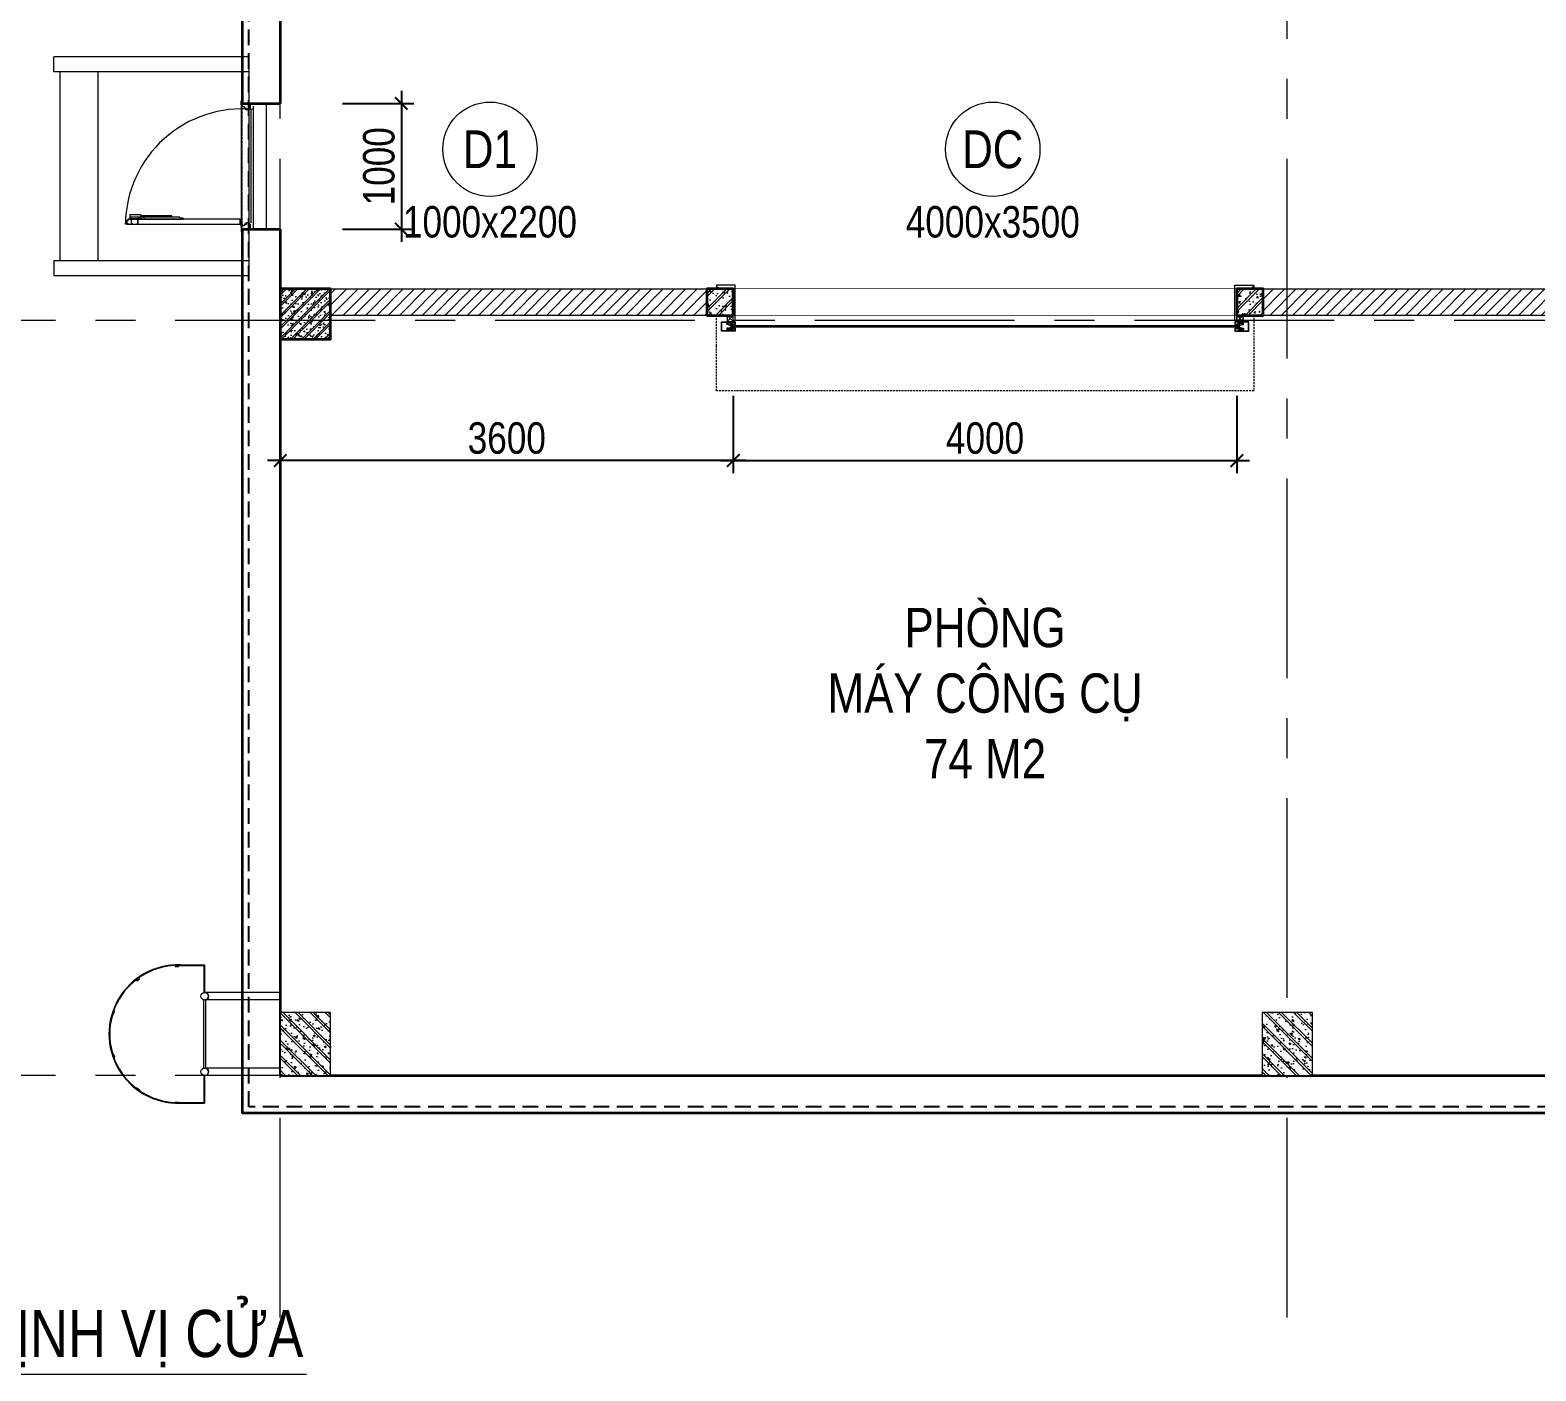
# Model space of a CAD drawing. Header units: millimetres. Extents: x -547695 to 905972, y -1055718 to 167349.
# Drawn here: x -527056 to -515093, y -850138 to -839483 of the extents above; entities that cross this region are included whole.
import ezdxf
from ezdxf.enums import TextEntityAlignment as Align
from ezdxf.xclip import XClip

# ---------------------------------------------------------------- set-up
doc = ezdxf.new("R2010")
doc.units = ezdxf.units.MM
doc.header["$XCLIPFRAME"] = 0
for name, pattern in [('$0$BASE-A0$0$HIDDEN', [0.375, 0.25, -0.125]), ('CENTER', [50.800000000000004, 31.75, -6.35, 6.35, -6.35]), ('XR-MB (+8.000)$0$$0$BASE-A0$0$HIDDEN', [0.375, 0.25, -0.125]), ('XR-MBT1$0$HID', [2.3, 1.5, -0.8]), ('XR-THANG LONG$0$CellPin- Chi Thang sat len mai$0$CellPin- Chi Thang sat len mai$0$XKITLINE00', [0])]:
    doc.linetypes.add(name, pattern=pattern)
doc.layers.get('DEFPOINTS').update_dxf_attribs({"color": 1, "lineweight": 25})
doc.layers.add('8', color=8, linetype='Continuous')
doc.layers.add('S-DIM', color=8, linetype='Continuous')
for name, color, linetype, lineweight in [('A-COLS', 9, 'Continuous', 9), ('A-DOOR', 142, 'Continuous', 9), ('A-EQPM', 127, 'Continuous', 9), ('A-GRID', 250, 'CENTER', 15), ('A-HEVY', 111, 'Continuous', 35), ('A-PATT', 252, 'Continuous', 9), ('A-SYMBOLS', 10, 'Continuous', 13), ('A-TEXT', 255, 'Continuous', 25), ('A-WALL', 12, 'Continuous', 13), ('XR-MB (+8.000)$0$chi dan', 8, 'Continuous', 9), ('XR-MB (+8.000)$0$DIM TAN', 169, 'Continuous', 13), ('XR-MB (+8.000)$0$net khung', 2, 'Continuous', 13), ('XR-MB (+8.000)$0$phu kien ngoai cua', 4, 'Continuous', 5)]:
    doc.layers.add(name, color=color, linetype=linetype, lineweight=lineweight)
doc.styles.add('VTK _ Arial_2.5 mm', font='arial.ttf', dxfattribs={"width": 0.8})
doc.styles.add('VTK_Arial', font='arial.ttf', dxfattribs={"width": 0.8})
doc.dimstyles.new('A-2.5-DIM100', dxfattribs={"dimscale": 100, "dimtxt": 2.5, "dimasz": 1, "dimexe": 1, "dimexo": 0, "dimgap": 0.5, "dimtad": 1, "dimdec": 0, "dimzin": 12, "dimdsep": 46, "dimtxsty": 'VTK_Arial', "dimblk": 'ARCHTICK', "dimcen": 0, "dimdle": 1, "dimclrd": 256, "dimclre": 256, "dimclrt": 7, "dimadec": 1, "dimazin": 3, "dimtfac": 1, "dimtdec": 0, "dimtmove": 0, "dimatfit": 2, "dimfxl": 20, "dimtfill": 1, "dimtolj": 1, "dimtzin": 0, "dimlwd": -1, "dimlwe": -1, "dimarcsym": 0})

# ---------------------------------------------------------------- blocks, each defined once
blk = doc.blocks.new('ERBHRTHB4T')
at = {"color": 0}
blk.add_wipeout([(-200, 100), (199.9999999999773, 100), (199.9999999999773, -400), (-200, -400)], dxfattribs=at).dxf.layer = '8'
at = {"layer": 'A-PATT'}
h = blk.add_hatch(dxfattribs=at)
h.set_pattern_fill('BT-01', color=256, scale=20, style=0, double=1, pattern_type=2)
h.set_pattern_definition([(49.99999999999999, (115612.7283935403, 26819.99793121067), (143.4520365201507, -12.55042699651902), [15, -165]), (355, (115612.7283935403, 26819.99793121067), (-27.75026672260001, 150.4384267400024), [12, -132]), (100.4514, (115624.6827295402, 26818.95206321054), (115.7018763428043, 137.8879084121907), [12.748038, -140.2284224]), (46.18420000000001, (115612.7283935403, 26859.99793121067), (213.4482097251289, -33.10380286580362), [22.5, -247.5]), (96.6356, (115630.5157425403, 26857.2392698105), (186.9325411097407, 194.8235741800883), [19.1220576, -210.3426]), (351.1842, (115612.7283935403, 26859.99793121067), (186.9323890267255, 194.823720185065), [18, -198]), (21, (115632.7283935403, 26849.99793121067), (119.3814104236923, -80.52377813306776), [15, -165]), (326.0000000000001, (115632.7283935403, 26849.99793121067), (48.66306638431632, 145.0300090093706), [12, -132]), (71.4514, (115642.6768401402, 26843.28761001059), (168.044525716298, 64.50609934199048), [12.748038, -140.2284224]), (37.50000000000001, (115612.7283935403, 26819.99793121067), (2.431971063458134, 66.5787707662623), [0, -130.4, 0, -134, 0, -132.5]), (7.499999999999999, (115612.7283935403, 26819.99793121067), (52.61390748842971, 78.88234237647205), [0, -76.39999999999999, 0, -127.4, 0, -50.5]), (327.5, (115568.1283935403, 26819.99793121067), (106.7644872344818, -4.510974346875951), [0, -50, 0, -156, 0, -207]), (317.5, (115548.1283935403, 26819.99793121067), (116.6372338684772, 20.02099646646354), [0, -65, 0, -103.6, 0, -147]), (45, (115612.7283935403, 26819.99793121067), (-60.10407640085654, 60.10407640085654), []), (45, (115612.7283935403, 26844.49793121067), (-60.10407640085654, 60.10407640085654), [])])
h.paths.add_polyline_path([(200, 100), (200, -400), (-200, -400), (-200, 100)])
at = {"color": 0}
blk.add_lwpolyline([(-200, 100), (200, 100), (200, -400), (-200, -400)], close=True, dxfattribs=at)
blk = doc.blocks.new('t7i')
blk.add_wipeout([(0, -210), (210, -210), (210, 0), (0, 0)]).dxf.layer = '8'
at = {"layer": 'A-PATT'}
h = blk.add_hatch(dxfattribs=at)
h.set_pattern_fill('BT-01', color=256, scale=20, style=0, double=1, pattern_type=2)
h.set_pattern_definition([(49.99999999999999, (111922.472197681, 19673.81877801288), (143.4520365201507, -12.55042699651902), [15, -165]), (355, (111922.472197681, 19673.81877801288), (-27.75026672260001, 150.4384267400024), [12, -132]), (100.4514, (111934.426533681, 19672.77291001275), (115.7018763428043, 137.8879084121907), [12.748038, -140.2284224]), (46.18420000000001, (111922.472197681, 19713.81877801288), (213.4482097251289, -33.10380286580362), [22.5, -247.5]), (96.6356, (111940.2595466811, 19711.0601166127), (186.9325411097407, 194.8235741800883), [19.1220576, -210.3426]), (351.1842, (111922.472197681, 19713.81877801288), (186.9323890267255, 194.823720185065), [18, -198]), (21, (111942.472197681, 19703.81877801288), (119.3814104236923, -80.52377813306776), [15, -165]), (326.0000000000001, (111942.472197681, 19703.81877801288), (48.66306638431632, 145.0300090093706), [12, -132]), (71.4514, (111952.420644281, 19697.1084568128), (168.044525716298, 64.50609934199048), [12.748038, -140.2284224]), (37.50000000000001, (111922.472197681, 19673.81877801288), (2.431971063458134, 66.5787707662623), [0, -130.4, 0, -134, 0, -132.5]), (7.499999999999999, (111922.472197681, 19673.81877801288), (52.61390748842971, 78.88234237647205), [0, -76.39999999999999, 0, -127.4, 0, -50.5]), (327.5, (111877.872197681, 19673.81877801288), (106.7644872344818, -4.510974346875951), [0, -50, 0, -156, 0, -207]), (317.5, (111857.872197681, 19673.81877801288), (116.6372338684772, 20.02099646646354), [0, -65, 0, -103.6, 0, -147]), (45, (111922.472197681, 19673.81877801288), (-60.10407640085654, 60.10407640085654), []), (45, (111922.472197681, 19698.31877801288), (-60.10407640085654, 60.10407640085654), [])])
h.paths.add_polyline_path([(0, -210), (210, -210), (210, 0), (0, 0)])
at = {"layer": 'A-HEVY'}
blk.add_lwpolyline([(0, -210), (210, -210), (210, 0), (0, 0)], close=True, dxfattribs=at)
blk = doc.blocks.new('egerg')
at = {"layer": 'A-PATT'}
h = blk.add_hatch(dxfattribs=at)
h.set_pattern_fill('BT-01', color=256, scale=14.98216409036856, style=0, double=1, pattern_type=2)
h.set_pattern_definition([(49.99999999999999, (22752.53038270486, 12038.08881187381), (107.4610975121221, -9.401627833301959), [11.23662306777642, -123.6028537455406]), (355, (22752.53038270486, 12038.08881187381), (-20.78795247947438, 112.6946597457803), [8.989298454221137, -98.88228299643251]), (100.4514, (22761.48547388206, 12037.30534357403), (86.67322484657134, 103.2929634954577), [9.549659857312696, -105.0462617265157]), (46.1842, (22752.53038270486, 12068.05314005446), (159.8958051448641, -24.79833032753414), [16.85493460166463, -185.404280618311]), (96.6356, (22765.85503177735, 12065.98660416622), (140.0327002367851, 145.9439378519087), [14.32449023543396, -157.5693674197379]), (351.1842, (22752.53038270486, 12068.05314005446), (140.0325863101506, 145.9440472254346), [13.48394768133171, -148.3234244946487]), (21, (22767.51254679519, 12060.56205800932), (89.4295940153697, -60.32102285830265), [11.23662306777642, -123.6028537455407]), (326.0000000000001, (22767.51254679519, 12060.56205800932), (36.45390228551629, 108.643169650301), [8.989298454221137, -98.88228299643251]), (71.4514, (22774.96500976552, 12055.53530134331), (125.8835329384868, 48.32204825856584), [9.549659857312694, -105.0462617265157]), (37.50000000000001, (22752.53038270486, 12038.08881187381), (1.821809476787895, 49.87470342775876), [0, -97.683709869203, 0, -100.3804994054694, 0, -99.25683709869172]), (7.499999999999999, (22752.53038270486, 12038.08881187381), (39.41350977135625, 59.09140986584689), [0, -57.23186682520789, 0, -95.43638525564772, 0, -37.82996432818062]), (327.5, (22719.12015678338, 12038.08881187381), (79.97815333855331, -3.379207893616933), [0, -37.4554102259214, 0, -116.8608799048748, 0, -155.0653983353146]), (317.5, (22704.13799269299, 12038.08881187381), (87.37390884321097, 14.9978927156623), [0, -48.69203329369783, 0, -77.60760998810915, 0, -110.1189060642089]), (45, (22752.53038270486, 12038.08881187381), (-45.02445675688408, 45.02445675688408), []), (45, (22752.53038270486, 12056.44196288439), (-45.02445675688408, 45.02445675688408), [])])
h.paths.add_polyline_path([(0, -200), (400, -200), (400, 200), (0, 200)])
at = {"layer": 'A-HEVY'}
blk.add_lwpolyline([(0, -200), (400, -200), (400, 200), (0, 200)], close=True, dxfattribs=at)
blk = doc.blocks.new('ERYUJH76Y')
at = {"layer": 'A-GRID', "ltscale": 50}
for points in [[(-24000, 3348.158887993079), (-24000, 25008.44865267468)], [(-16000, 3348.158887993079), (-16000, 25008.44865267468)], [(4693.760833570384, 12928.30377033388), (-30446.51302765415, 12928.30377033388)], [(4693.760833570384, 6928.303770333878), (-30446.51302765415, 6928.303770333878)]]:
    blk.add_lwpolyline(points, dxfattribs=at)
at = {"layer": 'A-SYMBOLS'}
blk.add_blockref('egerg', (-24000, 12978.30377033388), dxfattribs=at)
at = {"layer": '8'}
for p in [(-20610.29369876836, 13178.30377033574), (-16400.29369876836, 13178.30377033574)]:
    blk.add_blockref('t7i', p, dxfattribs=at)
at = {"layer": 'A-COLS', "xscale": -1, "rotation": 180}
for p in [(-23800, 7028.303770333878), (-16000, 7028.303770333878)]:
    blk.add_blockref('ERBHRTHB4T', p, dxfattribs=at)
blk = doc.blocks.new('XR-MB (+8.000)$0$ban le b')
at = {"layer": 'A-DOOR'}
for p, q in [((11285.28769490795, -283.0679301716082), (11288.28769490796, -283.0679301716082)), ((11285.28769490795, -307.2214668658635), (11285.28769490795, -283.0679301716082)), ((11288.28769490796, -283.0679301716082), (11288.28769490796, -304.6214668658576)), ((11293.78769490795, -308.7214668658635), (11286.78769490795, -308.7214668658635)), ((11296.78769490796, -306.1214668658577), (11289.78769490796, -306.1214668658577)), ((11299.78769490796, -330.2283505780677), (11293.78769490796, -330.2283505780677)), ((11295.28769490795, -318.7501102948199), (11295.28769490795, -310.2214668658635)), ((11296.78769490796, -327.2283505780677), (11296.78769490796, -333.2283505780677)), ((11298.28769490796, -318.7501102948199), (11298.28769490796, -307.6214668658577))]:
    blk.add_line(p, q, dxfattribs=at)
for radius in [10, 7]:
    blk.add_circle((11296.78769490796, -330.2283505780677), radius, dxfattribs=at)
for centre, radius, start, end in [((11286.78769490795, -307.2214668658635), 1.5, 180, 270), ((11289.78769490796, -304.6214668658576), 1.5, 180, 270), ((11293.78769490795, -310.2214668658635), 1.5, 0, 90), ((11293.28769490795, -318.7501102948199), 2, 286.9577633000233, 0), ((11296.78769490796, -307.6214668658577), 1.5, 0, 90), ((11300.28769490796, -318.7501102948199), 2, 180, 253.0422366999772)]:
    blk.add_arc(centre, radius, start, end, dxfattribs=at)
blk = doc.blocks.new('XR-MB (+8.000)$0$gioong cao su')
at = {"layer": 'A-DOOR'}
for points in [[(1628098.305307441, 55606.06652636743), (1628100.401824749, 55606.06652636743), (1628100.401824749, 55546.26186501818), (1628098.305307441, 55546.26186501818)], [(1628100.401824749, 55591.16959282166), (1628107.292586996, 55591.16959282166), (1628107.292586996, 55561.15879856396), (1628100.401824749, 55561.15879856396)]]:
    blk.add_lwpolyline(points, close=True, dxfattribs=at)
for points in [[(1628109.292586996, 55599.93552798872), (1628128.177935405, 55599.93552798871, -0.4142135623730951), (1628130.177935405, 55597.93552798871), (1628130.177935405, 55553.13517616069, -0.4142135623730951), (1628128.177935405, 55551.13517616066), (1628109.292586996, 55551.13517616066, -0.414213562371638), (1628107.292586996, 55553.13517616066), (1628107.292586996, 55597.93552798872, -0.4142135623730951)], [(1628109.292586996, 55598.93552798873), (1628128.177935405, 55598.93552798873, -0.4142135623730951), (1628129.177935405, 55597.93552798871), (1628129.177935405, 55553.13517616069, -0.4142135623730951), (1628128.177935405, 55552.13517616069), (1628109.292586996, 55552.13517616069, -0.4142135623701816), (1628108.292586996, 55553.13517616066), (1628108.292586996, 55597.93552798872, -0.4142135623730951)]]:
    blk.add_lwpolyline(points, format="xyb", close=True, dxfattribs=at)
blk = doc.blocks.new('XR-MB (+8.000)$0$123')
at = {"layer": 'A-DOOR'}
h = blk.add_hatch(dxfattribs=at)
h.set_pattern_fill('ANSI31', color=256, style=0)
h.set_pattern_definition([(135, (327793.761398347, 93736.0655263949), (0.0883883476483184, 0.0883883476483185), [])])
h.paths.add_polyline_path([(240172.1619447011, 36474.12967879559), (240174.161944701, 36474.12967879559), (240174.161944701, 36387.62967879562), (240172.1619447009, 36387.62967879562)])
for p, q in [((240145.9647090423, 36386.32456112936), (240145.9647090423, 36398.32456112936)), ((240145.9647090423, 36398.32456112936), (240147.1647090423, 36398.32456112936)), ((240147.1647090423, 36387.62967879561), (240147.1647090423, 36398.32456112936)), ((240170.9619447009, 36465.32967879562), (240170.9619447009, 36475.32967879561)), ((240220.9740869111, 36475.32967879561), (240170.9619447009, 36475.32967879561)), ((240172.1619447011, 36474.12967879559), (240172.1619447009, 36387.62967879561)), ((240172.1619447011, 36465.32967879562), (240172.1619447011, 36474.12967879559)), ((240172.1619447011, 36474.12967879559), (240220.3932104987, 36474.12967879559)), ((240173.9619447009, 36413.32967879562), (240173.9619447009, 36413.32967879562)), ((240174.161944701, 36474.12967879559), (240174.1619447011, 36387.62967879561)), ((240184.7619447009, 36387.62967879562), (240204.7591803595, 36402.62967879563)), ((240185.9647090423, 36386.32456112936), (240205.9619447009, 36401.32456112936)), ((240219.7619447009, 36419.52967879562), (240204.7619447009, 36419.52967879562)), ((240204.7619447009, 36419.52967879562), (240204.7619447009, 36402.62967879563)), ((240220.9619447009, 36418.3296787956), (240205.9619447009, 36418.32967879561)), ((240205.9619447009, 36418.32967879561), (240205.9619447009, 36401.32456112936)), ((240234.7619447009, 36433.52967879561), (240219.7619447009, 36433.52967879562)), ((240219.7619447009, 36433.52967879562), (240219.7619447009, 36419.52967879562)), ((240234.761944701, 36454.91249750382), (240220.3932104987, 36474.12967879559)), ((240220.9619447009, 36432.32967879561), (240220.9619447009, 36418.3296787956)), ((240235.9619447009, 36432.32967879561), (240220.9619447009, 36432.32967879561)), ((240235.9619447009, 36455.3296787956), (240220.9740869111, 36475.32967879561)), ((240234.761944701, 36454.91249750382), (240234.7619447009, 36433.52967879561)), ((240235.9619447009, 36455.3296787956), (240235.9619447009, 36432.32967879561)), ((240185.9647090423, 36386.32456112936), (240145.9647090423, 36386.32456112936)), ((240184.7619447009, 36387.62967879562), (240147.1647090423, 36387.62967879561))]:
    blk.add_line(p, q, dxfattribs=at)
blk = doc.blocks.new('XR-MB (+8.000)$0$gdfghgfjjjk')
at = {"layer": 'A-DOOR'}
for p, q in [((196862.405233264, 627552.8862587214), (196860.9821372032, 626549.9684306979)), ((196863.2947365046, 627552.8862913847), (196861.8716068268, 626550.8579671383)), ((196862.4046865702, 627567.5806376934), (196871.2997144461, 627567.5809687972)), ((196862.4046865702, 627567.5806376934), (196862.4046865702, 627567.5806376934)), ((196862.4046865702, 627567.5806376934), (196862.4046865702, 627567.5806376934)), ((196862.4046865702, 627567.5806376934), (196862.4046865702, 627567.5806376934)), ((196862.4059411287, 627533.8722760677), (196862.4046865702, 627567.5806376934)), ((196863.2942224741, 627566.6911683083), (196870.4102448225, 627566.6914328933)), ((196863.2954429388, 627533.8723097444), (196863.2942224741, 627566.6911683083)), ((196863.2946861982, 627554.2381294966), (196896.2062882185, 627554.2393540144)), ((196863.2946861982, 627554.2381294966), (196863.2946861982, 627554.2381294966)), ((196863.2950171232, 627545.3431028128), (196863.2946861982, 627554.2381294966)), ((196864.1845203638, 627545.3431360722), (196863.2950171232, 627545.3431028128)), ((196863.2961570024, 627514.7967731357), (196905.9922894239, 627514.798361063)), ((196863.2964869738, 627505.9017457962), (196863.2961570024, 627514.7967731357)), ((196863.2982083559, 627459.6476040483), (196863.2978774309, 627468.5426306725)), ((196905.9943407774, 627459.6491916776), (196863.2982083559, 627459.6476040483)), ((196864.1842221022, 627553.348660469), (196895.3168190718, 627553.3498194814)), ((196864.1845203638, 627545.3431360722), (196864.1842221022, 627553.348660469)), ((196864.1856919527, 627513.9073033333), (196905.1028198004, 627513.9088261127)), ((196864.1859902143, 627505.9017784), (196864.1856919527, 627513.9073033333)), ((196864.1876777411, 627460.5371393561), (196864.1873804331, 627468.5426642299)), ((196905.1048058271, 627460.5386618972), (196864.1876777411, 627460.5371393561)), ((196870.4102448225, 627566.6914328933), (196870.4107085466, 627554.2383952141)), ((196871.2997144461, 627567.5809687972), (196871.3002115488, 627554.2384272814)), ((196895.3168190718, 627553.3498194814), (196895.3171828985, 627543.5652890801)), ((196895.3171828985, 627543.5652890801), (196905.9912160635, 627543.5656858683)), ((196896.2062882185, 627554.2393540144), (196896.2066522837, 627544.4548243284)), ((196896.2066522837, 627544.4548243284), (196906.8806854486, 627544.4552218318)), ((196904.5672428608, 626564.2020965219), (196905.9912160635, 627543.5656858683)), ((196905.1028198004, 627513.9088261127), (196905.1048058271, 627460.5386618972)), ((196905.4567790031, 626563.3126262426), (196906.8806854486, 627544.4552218318)), ((196905.9912160635, 627543.5656858683), (196905.991576314, 627533.8738980889)), ((196905.9922894239, 627514.798361063), (196905.9943407774, 627459.6491916776)), ((196906.8806854486, 627544.4552218318), (196906.8810795546, 627533.8739312887)), ((196943.3508764505, 627528.9400455356), (196906.8812633753, 627528.9386885166)), ((196906.8812633753, 627528.9386885166), (196906.898653388, 627061.5589567423)), ((196906.8818181753, 627514.0159139633), (196913.0339647532, 627514.0161420107)), ((196906.8837639093, 627461.7287085652), (196913.0359107256, 627461.728937149)), ((196913.0339647532, 627514.0161420107), (196925.1160699129, 627528.9393668771)), ((196913.0339647532, 627514.0161420107), (196913.0359107256, 627461.728937149)), ((196913.0359107256, 627461.728937149), (196925.1196030378, 627433.9858896732)), ((196925.1160699129, 627528.9393668771), (196925.1196030378, 627433.9858896732)), ((196943.354409337, 627433.9865671992), (196943.3508764505, 627528.9400455356)), ((196943.354409337, 627433.9865671992), (196906.8847965002, 627433.9852110147)), ((196935.0032929182, 627405.8741509318), (196906.8858422041, 627405.8731057644)), ((196935.0023111105, 627432.2585363984), (196923.8365739584, 627432.2581213713)), ((196923.8491252661, 627094.9471880794), (196923.8365739584, 627432.2581213713)), ((196935.0123664141, 627162.0139183998), (196935.0023111105, 627432.2585363984)), ((196914.9031518698, 627089.1371631026), (196906.8976272345, 627089.1368649602)), ((196914.0146750212, 627061.5592212081), (196906.898653388, 627061.5589567423)), ((196922.291733861, 627092.520907402), (196914.9031518698, 627089.1371631026)), ((196914.90414536, 627062.448757112), (196914.9031518698, 627089.1371631026)), ((196923.8466299772, 627162.013502419), (196935.0123664141, 627162.0139183998)), ((196860.9821372032, 626549.9684306979), (196869.8771643639, 626549.9687612653)), ((196861.515058279, 626570.9607151151), (196861.5153422356, 626563.3109920025)), ((196861.5153422356, 626563.3109920025), (196905.4567790031, 626563.3126262426)), ((196861.8716068268, 626550.8579671383), (196868.9876289368, 626550.8582316637)), ((196862.4045605659, 626570.9607483149), (196862.4048125744, 626564.200527072)), ((196862.4048125744, 626564.200527072), (196904.5672428608, 626564.2020965219)), ((196868.9876289368, 626550.8582316637), (196868.9871659279, 626563.3112696409)), ((196869.8771643639, 626549.9687612653), (196869.8766691685, 626563.3113028407)), ((197893.8688174114, 626451.0613284707), (196820.0490438938, 626451.0036119819)), ((197861.518658618, 626489.308738326), (196874.1260051727, 626489.2542417645)), ((196875.0162689686, 626468.7957118154), (197861.519422213, 626468.8501775612))]:
    blk.add_line(p, q, dxfattribs=at)
at = {"layer": 'A-DOOR', "linetype": 'XR-MB (+8.000)$0$$0$BASE-A0$0$HIDDEN'}
blk.add_line((197898.6042575852, 626549.568342009), (196851.4276854992, 626549.5095437169), dxfattribs=at)
at = {"layer": 'A-DOOR'}
blk.add_arc((196851.4271089392, 626549.5105317326), 1018.129288382242, 354.4509588753841, 89.38221887756842, dxfattribs=at)
for centre, major_axis, ratio, start_param, end_param in [((196914.0146423578, 627062.4487235546), (-0.8093593346985444, 0.3689889098991489), 0.9999998201910117, 1.998585134927666, 3.569381478399736), ((196921.1806167364, 627094.9470885992), (2.33610738054041, 1.289782648296564), 0.9999998784795361, 4.637390889203424, 5.778762562702377)]:
    blk.add_ellipse(centre, major_axis=major_axis, ratio=ratio, start_param=start_param, end_param=end_param, dxfattribs=at)
at = {"layer": 'XR-MB (+8.000)$0$chi dan', "extrusion": (0, 0, -1), "xscale": 0.8895027643677431, "yscale": 0.8895027643677431, "zscale": -0.889502743225944, "rotation": 179.9978614932291}
blk.add_blockref('XR-MB (+8.000)$0$123', (16816.74336409569, 658912.86562258), dxfattribs=at)
at = {"layer": 'XR-MB (+8.000)$0$chi dan', "xscale": 0.8895027643677431, "yscale": 0.8895027643677431, "zscale": 0.8895027643677431, "rotation": 180.0021385067709}
blk.add_blockref('XR-MB (+8.000)$0$123', (411550.8602860711, 658928.8183668359), dxfattribs=at)
at = {"layer": 'XR-MB (+8.000)$0$net khung', "xscale": 0.1601102353251793, "yscale": 0.1601102353251793, "zscale": 0.1601102172678523, "rotation": 90.00213296456585}
for p in [(205774.5316374302, 365813.9652123451), (206777.0655252394, 365813.9895307672)]:
    blk.add_blockref('XR-MB (+8.000)$0$gioong cao su', p, dxfattribs=at)
at = {"layer": 'XR-MB (+8.000)$0$phu kien ngoai cua', "xscale": 0.889502645156231, "yscale": 0.889502763748169, "zscale": 0.8895026589233752, "rotation": 270.002134667727}
blk.add_blockref('XR-MB (+8.000)$0$ban le b', (197144.7917616367, 636598.0440049767), dxfattribs=at)
blk = doc.blocks.new('XR-MB (+8.000)$0$cua 1 canh')
blk.add_wipeout([(-2.9103830456733704e-11, 5.352579668334065e-12), (-2.9103830456733704e-11, -1099.9999999999654), (220.0000000000291, -1099.9999999999657), (220.00013679201948, 5.303729824876622e-12)]).dxf.layer = 'A-DOOR'
at = {"layer": 'A-DOOR'}
blk.add_lwpolyline([(0, 0), (220, 0), (220, -1100), (0, -1100)], close=True, dxfattribs=at)
at = {"layer": 'XR-MB (+8.000)$0$DIM TAN', "xscale": -1, "rotation": 270}
blk.add_blockref('XR-MB (+8.000)$0$gdfghgfjjjk', (-626335.108328172, -197918.2664791215), dxfattribs=at)
blk = doc.blocks.new('*U40')
for p, q in [((-3985.000000000431, 334.999999965513), (-4095.000000000431, 334.999999965513)), ((-4095.000000000431, 334.999999965513), (-4095.000000000431, 259.999999965513)), ((-3988.000000000431, 331.999999965513), (-4092.000000000431, 331.999999965513)), ((-4092.000000000431, 331.999999965513), (-4092.000000000431, 262.999999965513)), ((-4010.033930548897, 325.499999965513), (-4052.533930548897, 325.499999965513)), ((-4052.533930548897, 312.499999965513), (-4052.533930548897, 325.499999965513)), ((-4052.533930548897, 317.499999965513), (-4052.533930548897, 317.499999965513)), ((-4037.283930548897, 312.499999965513), (-4052.533930548897, 312.499999965513)), ((-4037.283930548897, 282.499999965513), (-4052.533930548897, 282.499999965513)), ((-4052.533930548897, 277.499999965513), (-4052.533930548897, 277.499999965513)), ((-4013.033930548897, 322.499999965513), (-4049.533930548897, 322.499999965513)), ((-4049.533930548897, 315.499999965513), (-4049.533930548897, 322.499999965513)), ((-4037.283930548897, 315.499999965513), (-4049.533930548897, 315.499999965513)), ((-4037.283930548897, 279.499999965513), (-4049.533930548897, 279.499999965513)), ((-4049.533930548897, 279.499999965513), (-4049.533930548897, 272.499999965513)), ((-4013.033930548897, 272.499999965513), (-4049.533930548897, 272.499999965513)), ((-4037.283930548897, 315.499999965513), (-4037.283930548897, 312.499999965513)), ((-4037.283930548897, 279.499999965513), (-4037.283930548897, 282.499999965513)), ((-4023.283930548897, 315.499999965513), (-4013.033930548897, 315.499999965513)), ((-4013.033930548897, 315.499999965513), (-4023.283930548897, 315.499999965513)), ((-4023.283930548897, 312.499999965513), (-4023.283930548897, 315.499999965513)), ((-4023.283930548897, 312.499999965513), (-3985.000000000431, 312.499999965513)), ((-3985.000000000431, 282.499999965513), (-4023.283930548897, 282.499999965513)), ((-4023.283930548897, 282.499999965513), (-4023.283930548897, 279.499999965513)), ((-4013.033930548897, 279.499999965513), (-4023.283930548897, 279.499999965513)), ((-4013.033930548897, 315.499999965513), (-4013.033930548897, 322.499999965513)), ((-4013.033930548897, 279.499999965513), (-4013.033930548897, 272.499999965513)), ((-4010.033930548897, 315.499999965513), (-4010.033930548897, 325.499999965513)), ((-4010.033930548897, 315.499999965513), (-3988.000000000431, 315.499999965513)), ((-3988.000000000431, 279.499999965513), (-4010.033930548897, 279.499999965513)), ((-3988.000000000431, 315.499999965513), (-3988.000000000431, 331.999999965513)), ((-3985.000000000431, 312.499999965513), (-3985.000000000431, 334.999999965513)), ((-14.99999999906868, 312.4999999655136), (-14.99999999906868, 334.9999999655136)), ((-14.99999999906868, 334.9999999655136), (95.00000000093132, 334.9999999655136)), ((23.28393054939806, 312.4999999655136), (-14.99999999906868, 312.4999999655136)), ((-14.99999999906868, 282.4999999655136), (23.28393054939806, 282.4999999655136)), ((-11.99999999906868, 315.4999999655136), (-11.99999999906868, 331.9999999655136)), ((-11.99999999906868, 331.9999999655136), (92.00000000093132, 331.9999999655136)), ((10.03393054939806, 315.4999999655136), (-11.99999999906868, 315.4999999655136)), ((-11.99999999906868, 279.4999999655136), (10.03393054939806, 279.4999999655136)), ((10.03393054939806, 315.4999999655136), (10.03393054939806, 325.4999999655136)), ((10.03393054939806, 325.4999999655136), (52.53393054939806, 325.4999999655136)), ((13.03393054939806, 315.4999999655136), (13.03393054939806, 322.4999999655136)), ((13.03393054939806, 322.4999999655136), (49.53393054939806, 322.4999999655136)), ((23.28393054939806, 315.4999999655136), (13.03393054939806, 315.4999999655136)), ((13.03393054939806, 315.4999999655136), (23.28393054939806, 315.4999999655136)), ((13.03393054939806, 279.4999999655136), (23.28393054939806, 279.4999999655136)), ((13.03393054939806, 279.4999999655136), (13.03393054939806, 272.4999999655136)), ((13.03393054939806, 272.4999999655136), (49.53393054939806, 272.4999999655136)), ((23.28393054939806, 312.4999999655136), (23.28393054939806, 315.4999999655136)), ((23.28393054939806, 282.4999999655136), (23.28393054939806, 279.4999999655136)), ((37.28393054939806, 315.4999999655136), (37.28393054939806, 312.4999999655136)), ((37.28393054939806, 315.4999999655136), (49.53393054939806, 315.4999999655136)), ((37.28393054939806, 312.4999999655136), (52.53393054939806, 312.4999999655136)), ((37.28393054939806, 279.4999999655136), (37.28393054939806, 282.4999999655136)), ((37.28393054939806, 282.4999999655136), (52.53393054939806, 282.4999999655136)), ((37.28393054939806, 279.4999999655136), (49.53393054939806, 279.4999999655136)), ((49.53393054939806, 315.4999999655136), (49.53393054939806, 322.4999999655136)), ((49.53393054939806, 279.4999999655136), (49.53393054939806, 272.4999999655136)), ((52.53393054939806, 312.4999999655136), (52.53393054939806, 325.4999999655136)), ((52.53393054939806, 317.4999999655136), (52.53393054939806, 317.4999999655136)), ((52.53393054939806, 277.4999999655136), (52.53393054939806, 277.4999999655136)), ((92.00000000093132, 331.9999999655136), (92.00000000093132, 262.9999999655136)), ((95.00000000093132, 334.9999999655136), (95.00000000093132, 259.9999999655136))]:
    blk.add_line(p, q)
for points in [[(-4037.283930548897, 312.499999965513, 0.2777940541131683), (-4009.570115318953, 305.951921748435, -0.278360573830006), (-4023.283930548897, 312.499999965513)], [(-4037.283930548897, 282.499999965513, -0.2777940541131683), (-4009.570115318953, 289.048078182591, 0.278360573830006), (-4023.283930548897, 282.499999965513)], [(37.28393054939806, 312.4999999655136, -0.2777940541131683), (9.57011531945318, 305.9519217484356, 0.278360573830006), (23.28393054939806, 312.4999999655136)], [(37.28393054939806, 282.4999999655136, 0.2777940541131683), (9.57011531945318, 289.0480781825916, -0.278360573830006), (23.28393054939806, 282.4999999655136)]]:
    blk.add_lwpolyline(points, format="xyb")
at = {"linetype": 'XR-MBT1$0$HID', "ltscale": 10, "const_width": 20}
blk.add_lwpolyline([(-4025.000000050722, 297.5000000032316), (25.00000004749745, 297.5000000176676)], dxfattribs=at)
at = {"style": 'VTK_Arial', "width": 0.8}
blk.add_attdef('DFDFD', (-1866.026995355685, 322.3033975908629), '', height=100, dxfattribs=at)
at = {"color": 250}
blk.add_wipeout([(-2.7284841053187847e-12, -1.890839484985918e-09), (-3999.999999999999, -1.8926584743894637e-09), (-3999.999999999996, 210.00000001483795), (4.547473508864641e-13, 210.00000001484068)], dxfattribs=at)
for p, q in [((-4095.000000000431, 259.999999965513), (-3985.000000000431, 259.999999965513)), ((-4092.000000000431, 262.999999965513), (-3988.000000000431, 262.999999965513)), ((-4052.533930548897, 282.499999965513), (-4052.533930548897, 269.499999965513)), ((-4010.033930548897, 269.499999965513), (-4052.533930548897, 269.499999965513)), ((-4010.033930548897, 279.499999965513), (-4010.033930548897, 269.499999965513)), ((-3988.000000000431, 262.999999965513), (-3988.000000000431, 279.499999965513)), ((-3985.000000000431, 259.999999965513), (-3985.000000000431, 282.499999965513)), ((-14.99999999906868, 259.9999999655136), (-14.99999999906868, 282.4999999655136)), ((95.00000000093132, 259.9999999655136), (-14.99999999906868, 259.9999999655136)), ((-11.99999999906868, 262.9999999655136), (-11.99999999906868, 279.4999999655136)), ((92.00000000093132, 262.9999999655136), (-11.99999999906868, 262.9999999655136)), ((10.03393054939806, 279.4999999655136), (10.03393054939806, 269.4999999655136)), ((10.03393054939806, 269.4999999655136), (52.53393054939806, 269.4999999655136)), ((52.53393054939806, 282.4999999655136), (52.53393054939806, 269.4999999655136)), ((-3999.999999999969, 209.999999999972), (-3999.999999999969, -2.32883697511473e-09)), ((0, 209.9999999999725), (0, -2.328306436538696e-09))]:
    blk.add_line(p, q)
at = {"color": 1}
for p, q in [((-4001.999999999965, 257.9999999794592), (-4047.999999999965, 211.9999999794592)), ((-4047.999999999965, 257.9999999794592), (-4001.999999999965, 211.9999999794592)), ((2.000000000465661, 257.9999999794597), (48.00000000046566, 211.9999999794597)), ((48.00000000046566, 257.9999999794597), (2.000000000465661, 211.9999999794597))]:
    blk.add_line(p, q, dxfattribs=at)
at = {"linetype": 'XR-MBT1$0$HID', "ltscale": 10}
blk.add_lwpolyline([(50.00000000046566, 209.9999999794597), (135.0000000512227, 210.0000000148736), (135.0000000512227, 810.000000014408), (-4135.000000050723, 809.999999999972), (-4135.000000050723, 453.9999999999719), (-4135.000000050723, 453.9999999999719), (-4135.000000050723, 209.999999999972), (-4049.999999999965, 209.9999999794592)], dxfattribs=at)
for points in [[(-3999.999999999965, 259.9999999794592), (-3999.999999999965, 249.9999999794592), (-3984.999999998688, 249.999999965513), (-3984.999999999969, -29.99999996535242), (-4134.999999998106, -29.9999999655416), (-4134.999999998106, -14.99999996554159), (-4122.999999998106, -14.99999996554159), (-4122.999999998106, -5.305385760339324e-13)], [(-4049.999999999965, 259.9999999794592), (-3999.999999999965, 259.9999999794592), (-3999.999999999965, 209.9999999794592), (-4049.999999999965, 209.9999999794592), (-4049.999999999965, 259.9999999794592)], [(4.656612873077393e-10, 259.9999999794597), (4.656612873077393e-10, 249.9999999794597), (-15.00000000081491, 249.9999999655136), (-14.99999999953434, -29.99999996535189), (134.999999998603, -29.99999996554106), (134.999999998603, -14.99999996554106), (122.999999998603, -14.99999996554106), (122.999999998603, 0)], [(50.00000000046566, 259.9999999794597), (4.656612873077393e-10, 259.9999999794597), (4.656612873077393e-10, 209.9999999794597), (50.00000000046566, 209.9999999794597), (50.00000000046566, 259.9999999794597)]]:
    blk.add_lwpolyline(points)
for points in [[(-4047.999999999965, 257.9999999794592), (-4001.999999999965, 257.9999999794592), (-4001.999999999965, 211.9999999794592), (-4047.999999999965, 211.9999999794592)], [(48.00000000046566, 257.9999999794597), (2.000000000465661, 257.9999999794597), (2.000000000465661, 211.9999999794597), (48.00000000046566, 211.9999999794597)]]:
    blk.add_lwpolyline(points, close=True)
blk = doc.blocks.new('egeg')
at = {"layer": 'A-PATT'}
for points in [[(1500, 720), (-50, 720)], [(-50, 600), (-50, 720)], [(1500, 720), (1499.999999993481, -1020)], [(1500, 600), (-50, 600)], [(0, 600), (0, -900)], [(300, 600), (300, -900)], [(1500, -900), (-50, -900)], [(-50, -900), (-50, -1020)], [(1500, -1020), (-50, -1020)]]:
    blk.add_lwpolyline(points, dxfattribs=at)
blk = doc.blocks.new('XR-THANG LONG$0$THANG LONG 1')
for p, q in [((-329.7850370835513, 1.885346136987209e-07), (-329.7850427436642, -958.182634858531)), ((-270.2749538437929, 1.885346136987209e-07), (-270.2749595039058, -958.182634858531)), ((270.2749542265665, 2.127490006387234e-07), (270.2749485664535, -958.1826452141395)), ((329.785037466092, 2.251472324132919e-07), (329.7850318062119, -958.1826452141395)), ((270.2749485664535, -950.0000087686931), (-270.2749595039058, -949.9999984132592)), ((-550.492714432301, -1171.281137214915), (-550.3251845771447, -958.6978954194346)), ((-550.3251845771447, -958.6978954194346), (-329.7805811802391, -958.6978902374394)), ((-545.0376252115238, -1171.285497909703), (-544.874452566728, -964.1529863832402)), ((-544.874452566728, -964.1529863832402), (-329.1799147829879, -964.1529812014196)), ((270.2749485664535, -966.3652816594113), (-270.2749595039058, -966.3652713042684)), ((329.1799038457684, -964.1529915565625), (544.8132052938454, -964.1529863832402)), ((329.7805702427868, -958.697900593048), (550.2682962573599, -958.6978954194346)), ((544.8355484800413, -1156.403616404859), (544.8132052938454, -964.1529863832402)), ((550.2906394437887, -1156.403616404859), (550.2682962573599, -958.6978954194346))]:
    blk.add_line(p, q)
at = {"linetype": 'XR-THANG LONG$0$CellPin- Chi Thang sat len mai$0$CellPin- Chi Thang sat len mai$0$XKITLINE00', "lineweight": 0}
for p, q in [((-539.5742426654324, -1166.012151236238), (-539.5742426654324, -1193.287606054451)), ((-536.3011880870908, -1166.012151236238), (-539.5742426654324, -1166.012151236238)), ((-539.5742426654324, -1170.841900773346), (-536.3011880870908, -1167.568846195354)), ((-539.5742426654324, -1175.98565274704), (-536.3011880870908, -1172.712598168873)), ((-539.5742426654324, -1181.1294047173), (-536.3011880870908, -1177.856350139249)), ((-539.5742426654324, -1186.27315668884), (-536.3011880870908, -1183.000102110556)), ((-539.5742426654324, -1191.416908661195), (-538.8730640728027, -1190.71573006874)), ((-539.5742426654324, -1193.287606054451), (-536.3011880870908, -1193.287606054451)), ((-538.8730640728027, -1190.71573006874), (-536.3011880870908, -1188.143854083959)), ((-536.3011880870908, -1193.287606054451), (-536.3011880870908, -1166.012151236238)), ((540.5941798673011, -1166.012151236238), (543.8672344454098, -1166.012151236238)), ((540.5941798673011, -1193.287606054451), (540.5941798673011, -1166.012151236238)), ((543.8672344454098, -1170.841900773346), (540.5941798673011, -1167.568846195354)), ((543.8672344454098, -1175.98565274704), (540.5941798673011, -1172.712598168873)), ((543.8672344454098, -1181.1294047173), (540.5941798673011, -1177.856350139249)), ((543.8672344454098, -1186.27315668884), (540.5941798673011, -1183.000102110556)), ((543.1660558527801, -1190.71573006874), (540.5941798673011, -1188.143854083959)), ((543.8672344454098, -1193.287606054451), (540.5941798673011, -1193.287606054451)), ((543.8672344454098, -1191.416908661195), (543.1660558527801, -1190.71573006874)), ((543.8672344454098, -1166.012151236238), (543.8672344454098, -1193.287606054451)), ((-439.0944678182714, -1475.265125135425), (-441.7933104289696, -1477.116917465755)), ((-441.7933104289696, -1477.116917465755), (-426.3617076759692, -1499.607272554538)), ((-423.662865065271, -1497.755480223859), (-439.0944678182714, -1475.265125135425)), ((-439.0607885790523, -1481.099354525446), (-438.2137382987421, -1476.548719584243)), ((-436.1506139314733, -1485.340706654708), (-435.3035636511631, -1480.790071713738)), ((-433.2404392855242, -1489.582058781525), (-432.3933890054468, -1485.031423840497)), ((-430.3302646391094, -1493.823410908983), (-429.4832143587992, -1489.272775968129)), ((-427.4200899919961, -1498.064763037197), (-427.2386284524109, -1497.089891483425)), ((-427.2386284524109, -1497.089891483425), (-426.5730397112202, -1493.514128097391)), ((-426.3617076759692, -1499.607272554538), (-423.662865065271, -1497.755480223859)), ((427.9558568452485, -1497.755480223859), (443.3874595984817, -1475.265125135425)), ((430.6546994559467, -1499.607272554538), (427.9558568452485, -1497.755480223859)), ((446.0863022091798, -1477.116917465755), (430.6546994559467, -1499.607272554538)), ((431.5316202323884, -1497.089891483425), (430.8660314914305, -1493.514128097391)), ((431.7130817722064, -1498.064763037197), (431.5316202323884, -1497.089891483425)), ((434.6232564190868, -1493.823410908983), (433.7762061390094, -1489.272775968129)), ((437.5334310657345, -1489.582058781525), (436.6863807854243, -1485.031423840497)), ((440.4436057114508, -1485.340706654708), (439.5965554313734, -1480.790071713738)), ((443.3537803592626, -1481.099354525446), (442.5067300789524, -1476.548719584243)), ((443.3874595984817, -1475.265125135425), (446.0863022091798, -1477.116917465755)), ((-178.4147417943459, -1675.158012677159), (-179.6657586551737, -1678.182552821352)), ((-179.6657586551737, -1678.182552821352), (-154.4612574514467, -1688.607693329395)), ((-153.2102405903861, -1685.583153184911), (-178.4147417943459, -1675.158012677159)), ((-175.2027193093672, -1680.028564845212), (-176.9762425930239, -1675.753007839841)), ((-170.4495189073496, -1681.994593914831), (-172.2230421910062, -1677.719036909344)), ((-165.6963185083587, -1683.960622983286), (-167.4698417917825, -1679.685065977916)), ((-160.9431181082036, -1685.926652052207), (-162.7166413916275, -1681.651095046836)), ((-156.569855324924, -1686.976738850586), (-157.9634409896098, -1683.617124116397)), ((-156.1899177071173, -1687.892681121302), (-156.569855324924, -1686.976738850586)), ((-154.4612574514467, -1688.607693329395), (-153.2102405903861, -1685.583153184911)), ((157.5032323705964, -1685.583153184911), (182.7077335743234, -1675.158012677159)), ((158.7542492314242, -1688.607693329395), (157.5032323705964, -1685.583153184911)), ((183.9587504351512, -1678.182552821352), (158.7542492314242, -1688.607693329395)), ((160.4829094870947, -1687.892681121302), (160.8628471049014, -1686.976738850586)), ((160.8628471049014, -1686.976738850586), (162.2564327695873, -1683.617124116397)), ((165.2361098881811, -1685.926652052207), (167.0096331716049, -1681.651095046836)), ((169.9893102883361, -1683.960622983286), (171.76283357176, -1679.685065977916)), ((174.7425106875598, -1681.994593914831), (176.5160339709837, -1677.719036909344)), ((179.4957110893447, -1680.028564845212), (181.2692343730014, -1675.753007839841)), ((182.7077335743234, -1675.158012677159), (183.9587504351512, -1678.182552821352))]:
    blk.add_line(p, q, dxfattribs=at)
for centre in [(-300.0300011236686, -958.182634858531), (300.0299901862163, -958.1826452141395)]:
    blk.add_circle(centre, 29.75504161986449)
for centre, radius, start, end in [((-300.0300011236686, -958.182634858531), 29.75504161986449, 0, 180), ((300.0299901862163, -958.1826452141395), 29.75504161986449, 0, 180), ((5.137315019965172e-05, -1168.353579223854), 550.4203237965331, 178.7559709566791, 1.244029043320946), ((5.137315019965172e-05, -1168.353498692974), 544.9653133638062, 178.7591137159175, 1.240886284082529)]:
    blk.add_arc(centre, radius, start, end)
blk = doc.blocks.new('RHRTHRHRT')
at = {"layer": 'A-WALL', "transparency": 33554620}
h = blk.add_hatch(dxfattribs=at)
h.set_pattern_fill('ANSI31', color=253, scale=20)
h.set_pattern_definition([(45, (-24900, -14299.99999999988), (-44.90128060534577, 44.90128060534577), [])])
h.paths.add_polyline_path([(-12900, -8759.999999999884), (-12900, -14799.99999999988), (-13110, -14799.99999999988), (-13110, -8759.999999999884)])
h.paths.add_polyline_path([(-1510, -14199.99999999988), (-1510, -8759.999999998021), (-1300, -8759.999999998021), (-1300, -14199.99999999988)])
h.paths.add_polyline_path([(-1510, -8759.999999998021), (-24900, -8759.999999999884), (-24900, -8549.999999999884), (-1510, -8549.999999998021)])
at = {"layer": 'A-HEVY'}
blk.add_lwpolyline([(-25300, -8074.999999998137), (-25300, -14800.00000000012), (-1300, -14800.00000000012)], dxfattribs=at)
at = {"layer": 'A-WALL'}
blk.add_lwpolyline([(-1510, -8759.999999998021), (-24900, -8759.999999999884), (-24900, -8549.999999999884), (-1510, -8549.999999998021)], close=True, dxfattribs=at)
at = {"layer": 'A-DOOR', "xscale": -0.9090909426681971, "yscale": 0.9090909426681971, "zscale": 0.9090909426681971, "rotation": 359.9999999999994}
blk.add_blockref('XR-MB (+8.000)$0$cua 1 canh', (-25409.70926899777, -7075.000361690065), dxfattribs=at)
at = {"layer": 'A-EQPM', "ltscale": 5}
ref = blk.add_blockref('XR-THANG LONG$0$THANG LONG 1', (-24941.81736514147, -14470.21496253402), dxfattribs=dict(at, rotation=270))
XClip(ref).set_block_clipping_path([(-870.7667026654817, -1806.57183917996), (629.7850374664413, -358.18263485853095)])
at = {"layer": 'A-HEVY'}
for points in [[(-25600, -7074.999999998137), (-25600, 0), (0, 0), (0, -300), (-25300, -300), (-25300, -7074.999999998137)], [(-25600.00000002037, -7074.999999998137), (-25300.00000002037, -7074.999999998137)], [(-25600.00000002037, -8074.999999998137), (-25300.00000002037, -8074.999999998137)], [(-1300, -15100.00000000012), (-25600, -15100.00000000012), (-25600, -8074.999999998137)]]:
    blk.add_lwpolyline(points, dxfattribs=at)
at = {"layer": 'DEFPOINTS', "linetype": '$0$BASE-A0$0$HIDDEN', "ltscale": 500}
blk.add_lwpolyline([(-25550, -50), (0, -50), (0, -15050.00000000012), (-25550, -15050.00000000012)], close=True, dxfattribs=at)
at = {"layer": 'A-WALL'}
blk.add_blockref('egeg', (-27049.99999999558, -7424.999999998137), dxfattribs=at)
at = {"layer": 'A-DOOR', "xscale": -1, "rotation": 180}
blk.add_blockref('*U40', (-17700.29369876836, -8549.999999999884), dxfattribs=at)
at = {"layer": 'A-GRID'}
ref = blk.add_blockref('ERYUJH76Y', (-1300, -21728.30377033376), dxfattribs=at)
XClip(ref).set_block_clipping_path([(-32069.379858537228, 5005.130660463474), (6367.103157383157, 26504.536130141118)])
blk = doc.blocks.new('_ARCHTICK')
at = {"color": 0, "linetype": 'ByBlock', "const_width": 0.15}
blk.add_lwpolyline([(-0.5, -0.5), (0.5, 0.5)], dxfattribs=at)
blk = doc.blocks.new('*D404')
at = {"layer": 'DEFPOINTS', "color": 0, "transparency": 16777216}
for p in [(-521469.4177081455, -842390.0780561917), (-517469.4177081455, -842390.0780561917), (-517469.4177081455, -842903.7618304151)]:
    blk.add_point(p, dxfattribs=at)
at = {"layer": 'S-DIM', "transparency": 16777216}
for p, q in [((-521469.4177081455, -842390.0780561917), (-521469.4177081455, -843003.7618304151)), ((-517469.4177081455, -842390.0780561917), (-517469.4177081455, -843003.7618304151)), ((-521569.4177081455, -842903.7618304151), (-517369.4177081455, -842903.7618304151))]:
    blk.add_line(p, q, dxfattribs=at)
at = {"layer": 'S-DIM', "transparency": 16777216, "xscale": 100, "yscale": 100, "zscale": 100, "rotation": 180}
blk.add_blockref('_ARCHTICK', (-521469.4177081455, -842903.7618304151), dxfattribs=at)
at = {"layer": 'S-DIM', "transparency": 16777216, "xscale": 100, "yscale": 100, "zscale": 100}
blk.add_blockref('_ARCHTICK', (-517469.4177081455, -842903.7618304151), dxfattribs=at)
at = {"layer": 'S-DIM', "color": 7, "transparency": 16777216, "insert": (-519469.4177081455, -842726.1185834847), "char_height": 250, "attachment_point": 5, "style": 'VTK_Arial', "bg_fill": 3, "box_fill_scale": 1.1, "bg_fill_color": 257, "bg_fill_transparency": 0}
blk.add_mtext('\\A1;4000', dxfattribs=at)
blk = doc.blocks.new('*D408')
at = {"layer": 'DEFPOINTS', "color": 0, "transparency": 16777216}
for p in [(-524574.8831225779, -840065.2293462717), (-524574.8831225779, -841065.2293462717), (-524106.9510319717, -841065.2293462717)]:
    blk.add_point(p, dxfattribs=at)
at = {"layer": 'S-DIM', "transparency": 16777216}
for p, q in [((-524106.9510319717, -839965.2293462717), (-524106.9510319717, -841165.2293462717)), ((-524574.8831225779, -840065.2293462717), (-524006.9510319717, -840065.2293462717)), ((-524574.8831225779, -841065.2293462717), (-524006.9510319717, -841065.2293462717))]:
    blk.add_line(p, q, dxfattribs=at)
at = {"layer": 'S-DIM', "transparency": 16777216, "xscale": 100, "yscale": 100, "zscale": 100}
for p, rotation in [((-524106.9510319717, -840065.2293462717), 90), ((-524106.9510319717, -841065.2293462717), 270)]:
    blk.add_blockref('_ARCHTICK', p, dxfattribs=dict(at, rotation=rotation))
at = {"layer": 'S-DIM', "color": 7, "transparency": 16777216, "insert": (-524284.5942789022, -840565.2293462717), "char_height": 250, "attachment_point": 5, "rotation": 90, "style": 'VTK_Arial', "bg_fill": 3, "box_fill_scale": 1.1, "bg_fill_color": 257, "bg_fill_transparency": 0}
blk.add_mtext('\\A1;1000', dxfattribs=at)
blk = doc.blocks.new('*U125')
for p, q in [((0, 0), (-14.5, 0)), ((105.0648436288768, 0), (0, 0))]:
    blk.add_line(p, q)
blk.add_circle((-8.5, 0), 6)
at = {"color": 7, "style": 'VTK_Arial', "width": 0.8}
blk.add_attdef('SECTION', (0, 1.855432433199894), '', height=5, dxfattribs=at)
blk.add_attdef('MARK', text='', height=3.5, dxfattribs=at).set_placement((-8.587623213454208, 0.986891504158848), align=Align.CENTER)
at = {"color": 7, "linetype": 'Continuous', "style": 'VTK_Arial', "width": 0.8}
blk.add_attdef('REF', text='', height=2.5, dxfattribs=at).set_placement((-8.491969826316563, -3.754335076540883), align=Align.CENTER)
at = {"color": 7, "linetype": 'Continuous', "style": 'VTK_Arial', "width": 0.8, "flags": 8}
blk.add_attdef('SCALE-I', (0, -4.252405790539342), '', height=2.5, dxfattribs=at)
blk = doc.blocks.new('*D417')
at = {"layer": 'DEFPOINTS', "color": 0, "transparency": 16777216}
for p in [(-525069.1240093771, -842040.2293462735), (-521469.4177081455, -842390.0780561917), (-525069.1240093771, -842903.7618304151)]:
    blk.add_point(p, dxfattribs=at)
at = {"layer": 'S-DIM', "transparency": 16777216}
for p, q in [((-525069.1240093771, -842040.2293462735), (-525069.1240093771, -843003.7618304151)), ((-521469.4177081455, -842390.0780561917), (-521469.4177081455, -843003.7618304151)), ((-521369.4177081455, -842903.7618304151), (-525169.1240093771, -842903.7618304151))]:
    blk.add_line(p, q, dxfattribs=at)
at = {"layer": 'S-DIM', "transparency": 16777216, "xscale": 100, "yscale": 100, "zscale": 100, "rotation": 180}
blk.add_blockref('_ARCHTICK', (-525069.1240093771, -842903.7618304151), dxfattribs=at)
at = {"layer": 'S-DIM', "transparency": 16777216, "xscale": 100, "yscale": 100, "zscale": 100}
blk.add_blockref('_ARCHTICK', (-521469.4177081455, -842903.7618304151), dxfattribs=at)
at = {"layer": 'S-DIM', "color": 7, "transparency": 16777216, "insert": (-523269.2708587613, -842726.0333174547), "char_height": 250, "attachment_point": 5, "style": 'VTK_Arial', "bg_fill": 3, "box_fill_scale": 1.1, "bg_fill_color": 257, "bg_fill_transparency": 0}
blk.add_mtext('\\A1;3600', dxfattribs=at)
blk = doc.blocks.new('*U133')
at = {"color": 7, "style": 'VTK _ Arial_2.5 mm', "width": 0.8, "flags": 8}
blk.add_attdef('900', text='', height=2.5, dxfattribs=at).set_placement((0, -5.764451912589379), align=Align.MIDDLE_CENTER)
blk.add_wipeout([(3.75, -3.552713678800501e-15), (3.7204301299292912, -0.4699996258661452), (3.6321868542323656, -0.9325870768682094), (3.486661822080942, -1.3804670725675443), (3.2861500501644874, -1.806576277881434), (3.033813728906053, -2.204194696096774), (2.7336323528302895, -2.567051647232585), (2.3903399615575847, -2.88942466040921), (2.009350481171235, -3.1662297206325576), (1.5966723433690222, -3.393101446747573), (1.158813728906049, -3.566461936106826), (0.7026799296964628, -3.683577190232583), (0.23546444823492318, -3.7426002316060174), (-0.23546444823492785, -3.7426002316060174), (-0.7026799296964705, -3.6835771902325813), (-1.1588137289060565, -3.5664619361068235), (-1.5966723433690237, -3.393101446747572), (-2.0093504811712397, -3.166229720632554), (-2.390339961557588, -2.8894246604092073), (-2.733632352830294, -2.5670516472325806), (-3.033813728906054, -2.2041946960967715), (-3.2861500501644882, -1.8065762778814305), (-3.4866618220809436, -1.3804670725675408), (-3.632186854232367, -0.9325870768682041), (-3.7204301299292917, -0.4699996258661381), (-3.75, 2.6645352591003757e-15), (-3.7204301299292917, 0.4699996258661443), (-3.632186854232366, 0.9325870768682076), (-3.486661822080942, 1.380467072567546), (-3.286150050164488, 1.8065762778814332), (-3.0338137289060523, 2.204194696096776), (-2.733632352830293, 2.567051647232585), (-2.390339961557585, 2.88942466040921), (-2.0093504811712366, 3.1662297206325576), (-1.5966723433690215, 3.3931014467475755), (-1.1588137289060518, 3.566461936106828), (-0.7026799296964664, 3.683577190232583), (-0.23546444823492443, 3.742600231606019), (0.23546444823492652, 3.742600231606019), (0.7026799296964685, 3.683577190232583), (1.1588137289060536, 3.566461936106826), (1.596672343369023, 3.3931014467475737), (2.009350481171238, 3.1662297206325576), (2.3903399615575864, 2.88942466040921), (2.7336323528302935, 2.5670516472325833), (3.033813728906053, 2.204194696096776), (3.2861500501644882, 1.8065762778814332), (3.4866618220809427, 1.3804670725675425), (3.632186854232367, 0.9325870768682041), (3.7204301299292917, 0.46999962586614075)])
blk.add_circle((0, 0), 3.75)
blk.add_attdef('SYMBOL', text='', height=3, dxfattribs=at).set_placement((0, 0), align=Align.MIDDLE_CENTER)

msp = doc.modelspace()

# ---------------------------------------------------------------- texts
at = {"layer": 'A-TEXT', "color": 7, "insert": (-519469.4177081455, -844751.4716615914), "char_height": 312.5, "width": 2972.855294491106, "attachment_point": 5, "style": 'VTK_Arial', "bg_fill": 2}
msp.add_mtext('\\A1;PHÒNG\\PMÁY CÔNG CỤ\\P74 M2', dxfattribs=at)

# ---------------------------------------------------------------- next in the draw order: block references
at = {"layer": 'A-SYMBOLS'}
msp.add_blockref('RHRTHRHRT', (-499769.1240093771, -832990.2293462736), dxfattribs=at)

# ---------------------------------------------------------------- next in the draw order: block references
at = {"layer": 'A-SYMBOLS', "xscale": 100, "yscale": 100, "zscale": 100}
for p, values in [((-523402.9721027422, -840429.709514588), {'SYMBOL': 'D1', '900': '1000x2200'}), ((-519408.0487736467, -840429.709514588), {'SYMBOL': 'DC', '900': '4000x3500'})]:
    msp.add_blockref('*U133', p, dxfattribs=at).add_auto_attribs(values)
at = {"layer": 'A-SYMBOLS'}
ref = msp.add_blockref('*U125', (-532730.9335504412, -850166.5531491374), dxfattribs=dict(at, xscale=74.91082045184334, yscale=74.91082045184334, zscale=74.91082045184334))
ref.add_attrib('SECTION', 'MẶT BẰNG CÔNG NĂNG - ĐỊNH VỊ CỬA ', (-532730.9335504412, -850027.5611832736), dxfattribs={"layer": '0', "color": 7, "height": 374.5541022592167, "style": 'VTK_Arial', "width": 0.8})
ref.add_attrib('REF', '-', dxfattribs={"layer": '0', "color": 7, "linetype": 'Continuous', "height": 187.2770511296084, "style": 'VTK_Arial', "width": 0.8}).set_placement((-533367.073977383, -850447.7934699722), align=Align.CENTER)
ref.add_attrib('MARK', '1', dxfattribs={"layer": '0', "color": 7, "height": 262.1878715814517, "style": 'VTK_Arial', "width": 0.8}).set_placement((-533374.2394510924, -850092.624296864), align=Align.CENTER)

# ---------------------------------------------------------------- next in the draw order: dimensions: what is measured, and where the dimension line sits
at = {"layer": 'S-DIM'}
dim = msp.add_linear_dim(base=(-517469.4177081455, -842903.7618304151), p1=(-521469.4177081455, -842390.0780561917), p2=(-517469.4177081455, -842390.0780561917), dimstyle='A-2.5-DIM100', override={"dimpost": '\\X'}, dxfattribs=at)
dim.commit()
dim.dimension.update_dxf_attribs({"geometry": '*D404', "text_midpoint": (-519469.4177081455, -842726.1185834847)})

# ---------------------------------------------------------------- next in the draw order: dimensions: what is measured, and where the dimension line sits
dim = msp.add_linear_dim(base=(-524106.9510319717, -841065.2293462717), p1=(-524574.8831225779, -840065.2293462717), p2=(-524574.8831225779, -841065.2293462717), angle=90, dimstyle='A-2.5-DIM100', override={"dimpost": '\\X', "dimtmove": 1}, dxfattribs=at)
dim.commit()
dim.dimension.update_dxf_attribs({"geometry": '*D408', "text_midpoint": (-524284.5942789022, -840565.2293462717)})
dim = msp.add_linear_dim(base=(-525069.1240093771, -842903.7618304151), p1=(-521469.4177081455, -842390.0780561917), p2=(-525069.1240093771, -842040.2293462735), dimstyle='A-2.5-DIM100', override={"dimpost": '\\X', "dimtmove": 1}, dxfattribs=at)
dim.commit()
dim.dimension.update_dxf_attribs({"geometry": '*D417', "text_midpoint": (-523269.2708587613, -842726.0333174547)})

doc.saveas('drawing.dxf')
